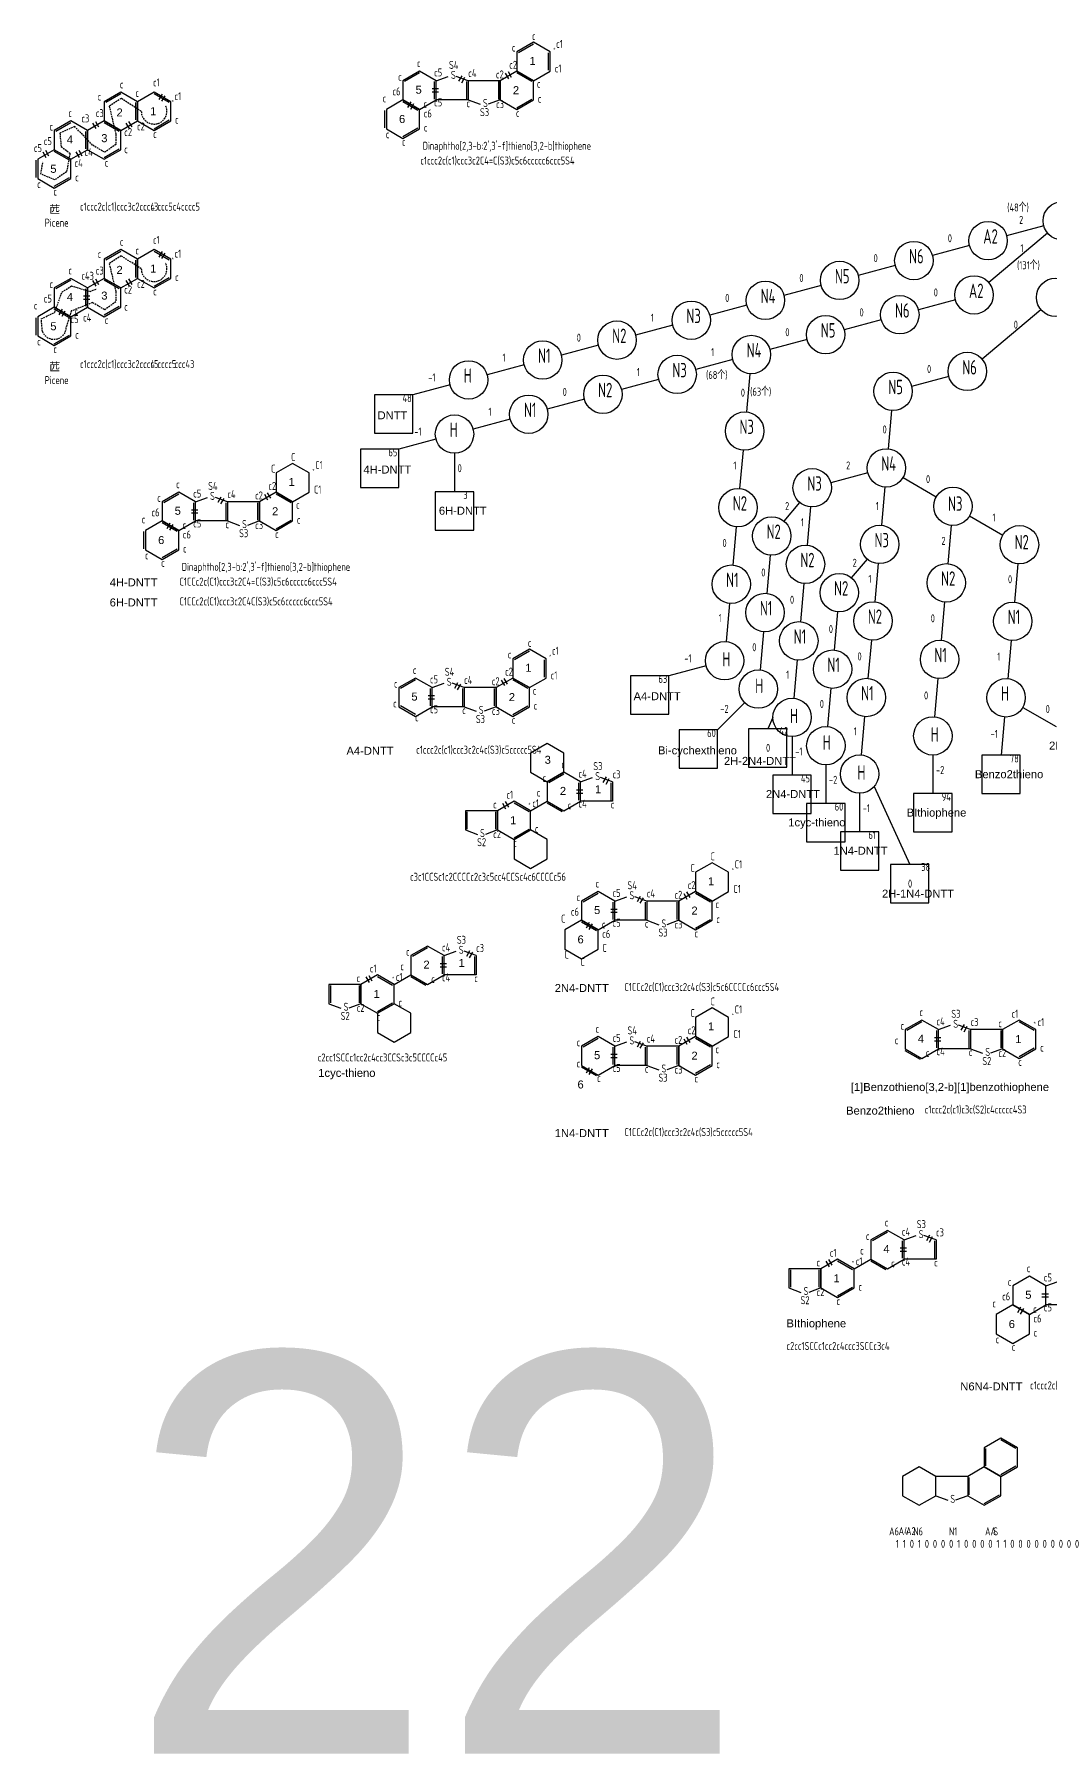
# Model space of a CAD drawing. Header units: millimetres. Extents: x 1948 to 8157, y -969 to 2597.
# Drawn here: x 2428 to 2745, y 1007 to 1544 of the extents above; entities that cross this region are included whole.
import ezdxf

# ---------------------------------------------------------------- set-up
doc = ezdxf.new("R2010")
doc.units = ezdxf.units.MM
doc.linetypes.add('ACAD_ISO07W100', pattern=[3, 0, -3])
doc.linetypes.add('DASHED2', pattern=[9.525, 6.35, -3.175])
for name, color, linetype in [('text', 7, 'ACAD_ISO07W100'), ('打断层', 30, 'Continuous'), ('解构', 10, 'DASHED2')]:
    doc.layers.add(name, color=color, linetype=linetype)
doc.styles.get("Standard").update_dxf_attribs({"font": 'arial.ttf'})
doc.styles.add('text', font='hzs.shx', dxfattribs={"width": 0.75, "bigfont": 'hztx.shx'})

msp = doc.modelspace()

# ---------------------------------------------------------------- linework, layer by layer
for p, q in [((2553.5, 1529.41), (2557.26, 1530.77)), ((2563.5, 1529.41), (2559.74, 1530.77)), ((2573.5, 1529.41), (2563.5, 1529.41)), ((2563.5, 1523.41), (2553.5, 1523.41)), ((2563.5, 1523.41), (2567.26, 1522.04)), ((2573.5, 1523.41), (2569.74, 1522.04)), ((2743.26, 1484.11), (2731.67, 1481)), ((2720.08, 1477.9), (2708.49, 1474.79)), ((2744.46, 1481.81), (2726.08, 1466.38)), ((2696.9, 1471.69), (2685.31, 1468.58)), ((2673.72, 1465.47), (2662.12, 1462.37)), ((2715.68, 1460.97), (2704.09, 1457.86)), ((2650.53, 1459.26), (2638.94, 1456.16)), ((2742.37, 1457.9), (2723.98, 1442.47)), ((2627.35, 1453.05), (2615.76, 1449.94)), ((2692.5, 1454.76), (2680.91, 1451.65)), ((2604.17, 1446.84), (2592.58, 1443.73)), ((2669.32, 1448.55), (2657.73, 1445.44)), ((2580.99, 1440.63), (2569.4, 1437.52)), ((2646.14, 1442.33), (2634.55, 1439.23)), ((2557.8, 1434.42), (2546.21, 1431.31)), ((2622.96, 1436.12), (2611.36, 1433.02)), ((2651.41, 1437.91), (2650.36, 1425.96)), ((2713.59, 1437.06), (2702, 1433.95)), ((2599.77, 1429.91), (2588.18, 1426.8)), ((2576.59, 1423.7), (2565, 1420.59)), ((2695.68, 1426.42), (2694.64, 1414.47)), ((2553.41, 1417.49), (2541.82, 1414.38)), ((2559.2, 1413.04), (2559.2, 1401.04)), ((2649.32, 1414), (2648.27, 1402.05)), ((2688.32, 1406.94), (2676.73, 1403.83)), ((2693.59, 1402.52), (2692.55, 1390.56)), ((2699.31, 1405.49), (2709.7, 1399.49)), ((2478.26, 1397.9), (2482.01, 1399.27)), ((2488.26, 1397.9), (2484.5, 1399.27)), ((2498.26, 1397.9), (2488.26, 1397.9)), ((2662.15, 1391.82), (2667.08, 1397.68)), ((2670.41, 1396.3), (2669.36, 1384.35)), ((2488.26, 1391.9), (2478.26, 1391.9)), ((2488.26, 1391.9), (2492.01, 1390.53)), ((2498.26, 1391.9), (2494.5, 1390.53)), ((2720.1, 1393.49), (2730.49, 1387.49)), ((2647.23, 1390.09), (2646.18, 1378.14)), ((2714.38, 1390.52), (2713.33, 1378.56)), ((2657.77, 1381.24), (2656.73, 1369.29)), ((2683.24, 1374.12), (2688.17, 1379.99)), ((2691.5, 1378.61), (2690.45, 1366.65)), ((2735.16, 1378.52), (2734.11, 1366.56)), ((2668.32, 1372.4), (2667.27, 1360.44)), ((2645.14, 1366.18), (2644.09, 1354.23)), ((2712.28, 1366.61), (2711.24, 1354.65)), ((2678.86, 1363.55), (2677.82, 1351.59)), ((2655.68, 1357.33), (2654.63, 1345.38)), ((2689.41, 1354.7), (2688.36, 1342.74)), ((2733.07, 1354.61), (2732.02, 1342.65)), ((2666.23, 1348.49), (2665.18, 1336.53)), ((2637.77, 1346.7), (2626.18, 1343.59)), ((2710.19, 1342.7), (2709.15, 1330.74)), ((2552.2, 1339.86), (2555.96, 1341.23)), ((2562.2, 1339.86), (2558.44, 1341.23)), ((2572.2, 1339.86), (2562.2, 1339.86)), ((2676.77, 1339.64), (2675.73, 1327.68)), ((2562.2, 1333.86), (2552.2, 1333.86)), ((2562.2, 1333.86), (2565.96, 1332.5)), ((2572.2, 1333.86), (2568.44, 1332.5)), ((2649.87, 1335.16), (2641.38, 1326.68)), ((2736.7, 1333.68), (2747.09, 1327.68)), ((2658.66, 1330.55), (2657.06, 1327.02)), ((2687.32, 1330.79), (2686.27, 1318.84)), ((2730.98, 1330.7), (2729.93, 1318.74)), ((2664.66, 1324.55), (2664.66, 1312.55)), ((2675.2, 1315.71), (2675.2, 1303.71)), ((2708.62, 1318.77), (2708.62, 1306.77)), ((2598.58, 1310.4), (2602.34, 1311.77)), ((2608.58, 1310.4), (2604.82, 1311.77)), ((2685.75, 1306.86), (2685.75, 1294.86)), ((2690.34, 1309), (2701.41, 1284.6)), ((2572.6, 1301.4), (2562.6, 1301.4)), ((2582.99, 1301.4), (2588.19, 1304.4)), ((2608.58, 1304.4), (2598.58, 1304.4)), ((2562.6, 1295.4), (2566.36, 1294.03)), ((2572.6, 1295.4), (2568.84, 1294.03)), ((2609.25, 1273.18), (2613.01, 1274.55)), ((2619.25, 1273.18), (2615.49, 1274.55)), ((2629.25, 1273.18), (2619.25, 1273.18)), ((2619.25, 1267.18), (2609.25, 1267.18)), ((2619.25, 1267.18), (2623.01, 1265.81)), ((2629.25, 1267.18), (2625.49, 1265.81)), ((2555.96, 1256.14), (2559.72, 1257.51)), ((2565.96, 1256.14), (2562.2, 1257.51)), ((2529.98, 1247.14), (2519.98, 1247.14)), ((2540.37, 1247.14), (2545.57, 1250.14)), ((2565.96, 1250.14), (2555.96, 1250.14)), ((2519.98, 1241.14), (2523.74, 1239.77)), ((2529.98, 1241.14), (2526.22, 1239.77)), ((2710.41, 1233.04), (2714.17, 1234.41)), ((2720.41, 1233.04), (2716.65, 1234.41)), ((2730.41, 1233.04), (2720.41, 1233.04)), ((2609.25, 1227.86), (2613.01, 1229.23)), ((2619.25, 1227.86), (2615.49, 1229.23)), ((2629.25, 1227.86), (2619.25, 1227.86)), ((2720.41, 1227.04), (2710.41, 1227.04)), ((2720.41, 1227.04), (2724.17, 1225.67)), ((2730.41, 1227.04), (2726.65, 1225.67)), ((2619.25, 1221.86), (2609.25, 1221.86)), ((2619.25, 1221.86), (2623.01, 1220.49)), ((2629.25, 1221.86), (2625.49, 1220.49)), ((2699.61, 1167.35), (2703.37, 1168.71)), ((2709.61, 1167.35), (2705.85, 1168.71)), ((2684.02, 1158.35), (2689.22, 1161.35)), ((2709.61, 1161.35), (2699.61, 1161.35)), ((2673.63, 1158.35), (2663.63, 1158.35)), ((2663.63, 1152.35), (2667.39, 1150.98)), ((2673.63, 1152.35), (2669.87, 1150.98)), ((2743.96, 1153.04), (2747.72, 1154.4)), ((2753.96, 1147.04), (2743.96, 1147.04)), ((2719.5, 1093.46), (2709.5, 1093.46)), ((2709.5, 1087.46), (2713.26, 1086.1)), ((2719.5, 1087.46), (2715.74, 1086.1))]:
    msp.add_line(p, q)
for points in [[(2578.69, 1538.41), (2578.69, 1532.41), (2583.89, 1529.41), (2589.09, 1532.41), (2589.09, 1538.41), (2583.89, 1541.41)], [(2543.11, 1529.41), (2543.11, 1523.41), (2548.3, 1520.41), (2553.5, 1523.41), (2553.5, 1529.41), (2548.3, 1532.41)], [(2573.5, 1529.41), (2573.5, 1523.41), (2578.69, 1520.41), (2583.89, 1523.41), (2583.89, 1529.41), (2578.69, 1532.41)], [(2449.78, 1522.86), (2449.78, 1516.86), (2454.98, 1513.86), (2460.18, 1516.86), (2460.18, 1522.86), (2454.98, 1525.86)], [(2460.18, 1522.86), (2460.18, 1516.86), (2465.37, 1513.86), (2470.57, 1516.86), (2470.57, 1522.86), (2465.37, 1525.86)], [(2537.91, 1520.41), (2537.91, 1514.41), (2543.11, 1511.41), (2548.3, 1514.41), (2548.3, 1520.41), (2543.11, 1523.41)], [(2434.2, 1513.86), (2434.2, 1507.86), (2439.39, 1504.86), (2444.59, 1507.86), (2444.59, 1513.86), (2439.39, 1516.86)], [(2444.59, 1513.86), (2444.59, 1507.86), (2449.78, 1504.86), (2454.98, 1507.86), (2454.98, 1513.86), (2449.78, 1516.86)], [(2429, 1504.86), (2429, 1498.86), (2434.2, 1495.86), (2439.39, 1498.86), (2439.39, 1504.86), (2434.2, 1507.86)], [(2449.78, 1473.68), (2449.78, 1467.68), (2454.98, 1464.68), (2460.18, 1467.68), (2460.18, 1473.68), (2454.98, 1476.68)], [(2460.18, 1473.68), (2460.18, 1467.68), (2465.37, 1464.68), (2470.57, 1467.68), (2470.57, 1473.68), (2465.37, 1476.68)], [(2434.2, 1464.68), (2434.2, 1458.68), (2439.39, 1455.68), (2444.59, 1458.68), (2444.59, 1464.68), (2439.39, 1467.68)], [(2444.59, 1464.68), (2444.59, 1458.68), (2449.78, 1455.68), (2454.98, 1458.68), (2454.98, 1464.68), (2449.78, 1467.68)], [(2429, 1455.68), (2429, 1449.68), (2434.2, 1446.68), (2439.39, 1449.68), (2439.39, 1455.68), (2434.2, 1458.68)], [(2534.21, 1431.31), (2534.21, 1419.31), (2546.21, 1419.31), (2546.21, 1431.31)], [(2529.82, 1414.38), (2529.82, 1402.38), (2541.82, 1402.38), (2541.82, 1414.38)], [(2503.45, 1406.9), (2503.45, 1400.9), (2508.65, 1397.9), (2513.84, 1400.9), (2513.84, 1406.9), (2508.65, 1409.9)], [(2467.86, 1397.9), (2467.86, 1391.9), (2473.06, 1388.9), (2478.26, 1391.9), (2478.26, 1397.9), (2473.06, 1400.9)], [(2498.26, 1397.9), (2498.26, 1391.9), (2503.45, 1388.9), (2508.65, 1391.9), (2508.65, 1397.9), (2503.45, 1400.9)], [(2553.2, 1401.04), (2553.2, 1389.04), (2565.2, 1389.04), (2565.2, 1401.04)], [(2462.67, 1388.9), (2462.67, 1382.9), (2467.86, 1379.9), (2473.06, 1382.9), (2473.06, 1388.9), (2467.86, 1391.9)], [(2577.4, 1348.86), (2577.4, 1342.86), (2582.6, 1339.86), (2587.79, 1342.86), (2587.79, 1348.86), (2582.6, 1351.86)], [(2541.81, 1339.86), (2541.81, 1333.86), (2547.01, 1330.86), (2552.2, 1333.86), (2552.2, 1339.86), (2547.01, 1342.86)], [(2572.2, 1339.86), (2572.2, 1333.86), (2577.4, 1330.86), (2582.6, 1333.86), (2582.6, 1339.86), (2577.4, 1342.86)], [(2614.18, 1343.59), (2614.18, 1331.59), (2626.18, 1331.59), (2626.18, 1343.59)], [(2629.38, 1326.68), (2629.38, 1314.68), (2641.38, 1314.68), (2641.38, 1326.68)], [(2651.06, 1327.02), (2651.06, 1315.02), (2663.06, 1315.02), (2663.06, 1327.02)], [(2582.99, 1319.4), (2582.99, 1313.4), (2588.19, 1310.4), (2593.38, 1313.4), (2593.38, 1319.4), (2588.19, 1322.4)], [(2723.93, 1318.74), (2723.93, 1306.74), (2735.93, 1306.74), (2735.93, 1318.74)], [(2588.19, 1310.4), (2588.19, 1304.4), (2593.38, 1301.4), (2598.58, 1304.4), (2598.58, 1310.4), (2593.38, 1313.4)], [(2658.66, 1312.55), (2658.66, 1300.55), (2670.66, 1300.55), (2670.66, 1312.55)], [(2702.62, 1306.77), (2702.62, 1294.77), (2714.62, 1294.77), (2714.62, 1306.77)], [(2572.6, 1301.4), (2572.6, 1295.4), (2577.8, 1292.4), (2582.99, 1295.4), (2582.99, 1301.4), (2577.8, 1304.4)], [(2669.2, 1303.71), (2669.2, 1291.71), (2681.2, 1291.71), (2681.2, 1303.71)], [(2577.8, 1292.4), (2577.8, 1286.4), (2582.99, 1283.4), (2588.19, 1286.4), (2588.19, 1292.4), (2582.99, 1295.4)], [(2679.75, 1294.86), (2679.75, 1282.86), (2691.75, 1282.86), (2691.75, 1294.86)], [(2634.45, 1282.18), (2634.45, 1276.18), (2639.65, 1273.18), (2644.84, 1276.18), (2644.84, 1282.18), (2639.65, 1285.18)], [(2695.41, 1284.6), (2695.41, 1272.6), (2707.41, 1272.6), (2707.41, 1284.6)], [(2598.86, 1273.18), (2598.86, 1267.18), (2604.06, 1264.18), (2609.25, 1267.18), (2609.25, 1273.18), (2604.06, 1276.18)], [(2629.25, 1273.18), (2629.25, 1267.18), (2634.45, 1264.18), (2639.65, 1267.18), (2639.65, 1273.18), (2634.45, 1276.18)], [(2593.67, 1264.18), (2593.67, 1258.18), (2598.86, 1255.18), (2604.06, 1258.18), (2604.06, 1264.18), (2598.86, 1267.18)], [(2545.57, 1256.14), (2545.57, 1250.14), (2550.76, 1247.14), (2555.96, 1250.14), (2555.96, 1256.14), (2550.76, 1259.14)], [(2529.98, 1247.14), (2529.98, 1241.14), (2535.17, 1238.14), (2540.37, 1241.14), (2540.37, 1247.14), (2535.17, 1250.14)], [(2535.17, 1238.14), (2535.17, 1232.14), (2540.37, 1229.14), (2545.57, 1232.14), (2545.57, 1238.14), (2540.37, 1241.14)], [(2634.45, 1236.86), (2634.45, 1230.86), (2639.65, 1227.86), (2644.84, 1230.86), (2644.84, 1236.86), (2639.65, 1239.86)], [(2700.02, 1233.04), (2700.02, 1227.04), (2705.22, 1224.04), (2710.41, 1227.04), (2710.41, 1233.04), (2705.22, 1236.04)], [(2730.41, 1233.04), (2730.41, 1227.04), (2735.61, 1224.04), (2740.8, 1227.04), (2740.8, 1233.04), (2735.61, 1236.04)], [(2598.86, 1227.86), (2598.86, 1221.86), (2604.06, 1218.86), (2609.25, 1221.86), (2609.25, 1227.86), (2604.06, 1230.86)], [(2629.25, 1227.86), (2629.25, 1221.86), (2634.45, 1218.86), (2639.65, 1221.86), (2639.65, 1227.86), (2634.45, 1230.86)], [(2689.22, 1167.35), (2689.22, 1161.35), (2694.42, 1158.35), (2699.61, 1161.35), (2699.61, 1167.35), (2694.42, 1170.35)], [(2673.63, 1158.35), (2673.63, 1152.35), (2678.83, 1149.35), (2684.02, 1152.35), (2684.02, 1158.35), (2678.83, 1161.35)], [(2733.56, 1153.04), (2733.56, 1147.04), (2738.76, 1144.04), (2743.96, 1147.04), (2743.96, 1153.04), (2738.76, 1156.04)], [(2728.37, 1144.04), (2728.37, 1138.04), (2733.56, 1135.04), (2738.76, 1138.04), (2738.76, 1144.04), (2733.56, 1147.04)], [(2724.7, 1102.46), (2724.7, 1096.46), (2729.89, 1093.46), (2735.09, 1096.46), (2735.09, 1102.46), (2729.89, 1105.46)], [(2699.11, 1093.46), (2699.11, 1087.46), (2704.31, 1084.46), (2709.5, 1087.46), (2709.5, 1093.46), (2704.31, 1096.46)], [(2719.5, 1093.46), (2719.5, 1087.46), (2724.7, 1084.46), (2729.89, 1087.46), (2729.89, 1093.46), (2724.7, 1096.46)]]:
    msp.add_lwpolyline(points, close=True)
for points in [[(2583.89, 1540.83), (2579.19, 1538.12)], [(2588.59, 1532.7), (2588.59, 1538.12)], [(2548.3, 1531.83), (2543.61, 1529.12)], [(2583.39, 1529.12), (2578.69, 1531.83)], [(2454.98, 1525.28), (2450.28, 1522.57)], [(2470.07, 1522.57), (2465.37, 1525.28)], [(2553, 1523.7), (2553, 1529.12)], [(2563, 1529.12), (2563, 1523.7)], [(2563.5, 1529.41), (2563.5, 1523.41)], [(2573, 1523.7), (2573, 1529.12)], [(2573.5, 1523.41), (2573.5, 1529.41)], [(2459.68, 1517.15), (2459.68, 1522.57)], [(2537.41, 1514.7), (2537.41, 1520.12)], [(2547.8, 1520.12), (2543.11, 1522.83)], [(2578.69, 1520.98), (2583.39, 1523.7)], [(2439.39, 1516.28), (2434.7, 1513.57)], [(2454.48, 1513.57), (2449.78, 1516.28)], [(2465.37, 1514.43), (2470.07, 1517.15)], [(2543.11, 1511.98), (2547.8, 1514.7)], [(2444.09, 1508.15), (2444.09, 1513.57)], [(2428.5, 1499.15), (2428.5, 1504.57)], [(2438.89, 1504.57), (2434.2, 1507.28)], [(2449.78, 1505.43), (2454.48, 1508.15)], [(2434.2, 1496.43), (2438.89, 1499.15)], [(2454.98, 1476.1), (2450.28, 1473.39)], [(2459.68, 1467.97), (2459.68, 1473.39)], [(2470.07, 1473.39), (2465.37, 1476.1)], [(2439.39, 1467.1), (2434.7, 1464.39)], [(2454.48, 1464.39), (2449.78, 1467.1)], [(2465.37, 1465.26), (2470.07, 1467.97)], [(2444.09, 1458.97), (2444.09, 1464.39)], [(2428.5, 1449.97), (2428.5, 1455.39)], [(2438.89, 1455.39), (2434.2, 1458.1)], [(2449.78, 1456.26), (2454.48, 1458.97)], [(2434.2, 1447.26), (2438.89, 1449.97)], [(2473.06, 1400.32), (2468.36, 1397.61)], [(2477.76, 1392.19), (2477.76, 1397.61)], [(2487.76, 1397.61), (2487.76, 1392.19)], [(2488.26, 1397.9), (2488.26, 1391.9)], [(2497.76, 1392.19), (2497.76, 1397.61)], [(2498.26, 1391.9), (2498.26, 1397.9)], [(2508.15, 1397.61), (2503.45, 1400.32)], [(2472.56, 1388.61), (2467.86, 1391.32)], [(2503.45, 1389.48), (2508.15, 1392.19)], [(2462.17, 1383.19), (2462.17, 1388.61)], [(2467.86, 1380.48), (2472.56, 1383.19)], [(2582.6, 1351.29), (2577.9, 1348.58)], [(2587.29, 1343.15), (2587.29, 1348.58)], [(2547.01, 1342.29), (2542.31, 1339.58)], [(2551.7, 1334.15), (2551.7, 1339.58)], [(2561.7, 1339.58), (2561.7, 1334.15)], [(2562.2, 1339.86), (2562.2, 1333.86)], [(2571.7, 1334.15), (2571.7, 1339.58)], [(2572.2, 1333.86), (2572.2, 1339.86)], [(2582.1, 1339.58), (2577.4, 1342.29)], [(2547.01, 1331.44), (2542.31, 1334.15)], [(2577.4, 1331.44), (2582.1, 1334.15)], [(2593.38, 1312.82), (2588.69, 1310.11)], [(2608.58, 1310.4), (2608.58, 1304.4)], [(2598.08, 1304.69), (2598.08, 1310.11)], [(2608.08, 1310.11), (2608.08, 1304.69)], [(2562.6, 1301.4), (2562.6, 1295.4)], [(2563.1, 1301.11), (2563.1, 1295.69)], [(2572.1, 1295.69), (2572.1, 1301.11)], [(2572.6, 1295.4), (2572.6, 1301.4)], [(2582.49, 1301.11), (2577.8, 1303.82)], [(2592.88, 1301.11), (2588.19, 1303.82)], [(2577.8, 1292.98), (2582.49, 1295.69)], [(2604.06, 1275.6), (2599.36, 1272.89)], [(2608.75, 1267.47), (2608.75, 1272.89)], [(2618.75, 1272.89), (2618.75, 1267.47)], [(2619.25, 1273.18), (2619.25, 1267.18)], [(2628.75, 1267.47), (2628.75, 1272.89)], [(2629.25, 1267.18), (2629.25, 1273.18)], [(2639.15, 1272.89), (2634.45, 1275.6)], [(2634.45, 1264.76), (2639.15, 1267.47)], [(2603.56, 1263.89), (2598.86, 1266.6)], [(2550.76, 1258.56), (2546.07, 1255.85)], [(2555.46, 1250.43), (2555.46, 1255.85)], [(2565.46, 1255.85), (2565.46, 1250.43)], [(2565.96, 1256.14), (2565.96, 1250.14)], [(2519.98, 1247.14), (2519.98, 1241.14)], [(2520.48, 1246.85), (2520.48, 1241.43)], [(2529.48, 1241.43), (2529.48, 1246.85)], [(2529.98, 1241.14), (2529.98, 1247.14)], [(2539.87, 1246.85), (2535.17, 1249.56)], [(2550.26, 1246.85), (2545.57, 1249.56)], [(2535.17, 1238.72), (2539.87, 1241.43)], [(2705.22, 1235.46), (2700.52, 1232.75)], [(2740.3, 1232.75), (2735.61, 1235.46)], [(2604.06, 1230.28), (2599.36, 1227.57)], [(2639.15, 1227.57), (2634.45, 1230.28)], [(2709.91, 1227.33), (2709.91, 1232.75)], [(2719.91, 1232.75), (2719.91, 1227.33)], [(2720.41, 1233.04), (2720.41, 1227.04)], [(2729.91, 1227.33), (2729.91, 1232.75)], [(2730.41, 1227.04), (2730.41, 1233.04)], [(2608.75, 1222.15), (2608.75, 1227.57)], [(2618.75, 1227.57), (2618.75, 1222.15)], [(2619.25, 1227.86), (2619.25, 1221.86)], [(2628.75, 1222.15), (2628.75, 1227.57)], [(2629.25, 1221.86), (2629.25, 1227.86)], [(2704.72, 1223.75), (2700.02, 1226.46)], [(2735.61, 1224.62), (2740.3, 1227.33)], [(2603.56, 1218.57), (2598.86, 1221.28)], [(2634.45, 1219.44), (2639.15, 1222.15)], [(2694.42, 1169.77), (2689.72, 1167.06)], [(2699.11, 1161.63), (2699.11, 1167.06)], [(2709.11, 1167.06), (2709.11, 1161.63)], [(2709.61, 1167.35), (2709.61, 1161.35)], [(2683.52, 1158.06), (2678.83, 1160.77)], [(2693.92, 1158.06), (2689.22, 1160.77)], [(2663.63, 1158.35), (2663.63, 1152.35)], [(2664.13, 1158.06), (2664.13, 1152.63)], [(2673.13, 1152.63), (2673.13, 1158.06)], [(2673.63, 1152.35), (2673.63, 1158.35)], [(2678.83, 1149.92), (2683.52, 1152.63)], [(2725.2, 1096.75), (2725.2, 1102.17)], [(2734.59, 1102.17), (2729.89, 1104.89)], [(2729.89, 1094.04), (2734.59, 1096.75)], [(2720, 1087.75), (2720, 1093.17)], [(2724.7, 1085.04), (2729.39, 1087.75)]]:
    msp.add_lwpolyline(points)
for centre in [(2749.06, 1485.66), (2725.88, 1479.45), (2702.69, 1473.24), (2679.51, 1467.03), (2656.33, 1460.82), (2721.48, 1462.52), (2746.97, 1461.75), (2633.15, 1454.6), (2698.3, 1456.31), (2675.12, 1450.1), (2609.96, 1448.39), (2651.93, 1443.89), (2586.78, 1442.18), (2719.39, 1438.61), (2563.6, 1435.97), (2628.75, 1437.67), (2605.57, 1431.46), (2696.21, 1432.4), (2582.39, 1425.25), (2559.2, 1419.04), (2649.84, 1419.98), (2694.11, 1408.49), (2670.93, 1402.28), (2647.75, 1396.07), (2714.9, 1396.49), (2658.3, 1387.22), (2692.02, 1384.58), (2735.68, 1384.49), (2668.84, 1378.37), (2645.66, 1372.16), (2679.39, 1369.52), (2712.81, 1372.58), (2656.2, 1363.31), (2689.93, 1360.68), (2733.59, 1360.58), (2666.75, 1354.46), (2643.57, 1348.25), (2710.72, 1348.68), (2677.29, 1345.62), (2654.11, 1339.4), (2687.84, 1336.77), (2731.5, 1336.68), (2664.66, 1330.55), (2675.2, 1321.71), (2708.62, 1324.77), (2685.75, 1312.86)]:
    msp.add_circle(centre, 6)
at = {"layer": '打断层'}
for p, q in [((2560.58, 1529.24), (2561.58, 1530.98)), ((2561.45, 1528.74), (2562.45, 1530.48)), ((2575.06, 1531.75), (2576.06, 1530.02)), ((2575.93, 1532.25), (2576.93, 1530.52)), ((2466.94, 1523.51), (2467.94, 1525.24)), ((2552.25, 1526.93), (2554.25, 1526.93)), ((2552.25, 1525.93), (2554.25, 1525.93)), ((2467.8, 1523.01), (2468.8, 1524.74)), ((2544.67, 1521.06), (2545.67, 1522.79)), ((2545.54, 1520.56), (2546.54, 1522.29)), ((2446.15, 1516.2), (2447.15, 1514.47)), ((2447.02, 1516.7), (2448.02, 1514.97)), ((2456.54, 1516.2), (2457.54, 1514.47)), ((2457.41, 1516.7), (2458.41, 1514.97)), ((2430.56, 1507.2), (2431.56, 1505.47)), ((2431.43, 1507.7), (2432.43, 1505.97)), ((2440.95, 1507.2), (2441.95, 1505.47)), ((2441.82, 1507.7), (2442.82, 1505.97)), ((2466.94, 1474.34), (2467.94, 1476.07)), ((2467.8, 1473.84), (2468.8, 1475.57)), ((2446.15, 1467.03), (2447.15, 1465.29)), ((2447.02, 1467.53), (2448.02, 1465.79)), ((2456.54, 1467.03), (2457.54, 1465.29)), ((2457.41, 1467.53), (2458.41, 1465.79)), ((2443.34, 1462.21), (2445.34, 1462.21)), ((2443.34, 1461.21), (2445.34, 1461.21)), ((2435.76, 1456.34), (2436.76, 1458.07)), ((2436.62, 1455.84), (2437.62, 1457.57)), ((2485.34, 1397.74), (2486.34, 1399.47)), ((2486.21, 1397.24), (2487.21, 1398.97)), ((2499.82, 1400.24), (2500.82, 1398.51)), ((2500.68, 1400.74), (2501.68, 1399.01)), ((2469.43, 1389.55), (2470.43, 1391.28)), ((2470.29, 1389.05), (2471.29, 1390.78)), ((2477.01, 1395.42), (2479.01, 1395.42)), ((2477.01, 1394.42), (2479.01, 1394.42)), ((2574.63, 1342.71), (2575.63, 1340.98)), ((2550.95, 1337.39), (2552.95, 1337.39)), ((2559.29, 1339.7), (2560.29, 1341.43)), ((2560.15, 1339.2), (2561.15, 1340.93)), ((2573.77, 1342.21), (2574.77, 1340.48)), ((2550.95, 1336.39), (2552.95, 1336.39)), ((2605.67, 1310.24), (2606.67, 1311.97)), ((2606.53, 1309.74), (2607.53, 1311.47)), ((2597.33, 1307.93), (2599.33, 1307.93)), ((2597.33, 1306.93), (2599.33, 1306.93)), ((2574.16, 1303.75), (2575.16, 1302.02)), ((2575.03, 1304.25), (2576.03, 1302.52)), ((2616.34, 1273.02), (2617.34, 1274.75)), ((2617.2, 1272.52), (2618.2, 1274.25)), ((2630.82, 1275.53), (2631.82, 1273.79)), ((2631.68, 1276.03), (2632.68, 1274.29)), ((2608, 1270.71), (2610, 1270.71)), ((2608, 1269.71), (2610, 1269.71)), ((2600.42, 1264.84), (2601.42, 1266.57)), ((2601.29, 1264.34), (2602.29, 1266.07)), ((2563.04, 1255.98), (2564.04, 1257.71)), ((2563.91, 1255.48), (2564.91, 1257.21)), ((2554.71, 1253.67), (2556.71, 1253.67)), ((2554.71, 1252.67), (2556.71, 1252.67)), ((2531.54, 1249.49), (2532.54, 1247.75)), ((2532.41, 1249.99), (2533.41, 1248.25)), ((2630.82, 1230.2), (2631.82, 1228.47)), ((2631.68, 1230.7), (2632.68, 1228.97)), ((2709.16, 1230.56), (2711.16, 1230.56)), ((2717.5, 1232.88), (2718.5, 1234.61)), ((2718.36, 1232.38), (2719.36, 1234.11)), ((2608, 1225.38), (2610, 1225.38)), ((2608, 1224.38), (2610, 1224.38)), ((2616.34, 1227.7), (2617.34, 1229.43)), ((2617.2, 1227.2), (2618.2, 1228.93)), ((2709.16, 1229.56), (2711.16, 1229.56)), ((2600.42, 1219.51), (2601.42, 1221.24)), ((2601.29, 1219.01), (2602.29, 1220.74)), ((2706.7, 1167.18), (2707.7, 1168.92)), ((2707.56, 1166.68), (2708.56, 1168.42)), ((2675.19, 1160.69), (2676.19, 1158.96)), ((2676.06, 1161.19), (2677.06, 1159.46)), ((2698.36, 1164.87), (2700.36, 1164.87)), ((2698.36, 1163.87), (2700.36, 1163.87)), ((2742.71, 1150.56), (2744.71, 1150.56)), ((2742.71, 1149.56), (2744.71, 1149.56)), ((2735.13, 1144.69), (2736.13, 1146.42)), ((2735.99, 1144.19), (2736.99, 1145.92))]:
    msp.add_line(p, q, dxfattribs=at)
at = {"layer": '解构', "ltscale": 0.08}
for p, q in [((2455.04, 1523.88), (2451.35, 1521.43)), ((2451.35, 1521.43), (2452.41, 1516.97)), ((2461.37, 1519.86), (2455.04, 1523.88)), ((2440.56, 1515.1), (2435.94, 1513.05)), ((2446.13, 1509.3), (2440.56, 1515.1)), ((2452.41, 1516.97), (2453.44, 1512.63)), ((2435.94, 1513.05), (2436.31, 1508.82)), ((2449.94, 1507.05), (2446.13, 1509.3)), ((2453.44, 1509.5), (2449.94, 1507.05)), ((2453.44, 1512.63), (2453.44, 1509.5)), ((2430.02, 1500.28), (2430.61, 1504.11)), ((2436.31, 1508.82), (2439.09, 1506.8)), ((2439.09, 1506.8), (2438.03, 1500.93)), ((2434.33, 1498.44), (2430.02, 1500.28)), ((2438.03, 1500.93), (2434.33, 1498.44)), ((2455.04, 1474.7), (2451.35, 1472.25)), ((2451.35, 1472.25), (2452.41, 1467.79)), ((2461.37, 1470.68), (2455.04, 1474.7)), ((2452.41, 1467.79), (2453.44, 1463.45)), ((2434.31, 1457.04), (2436.6, 1463.43)), ((2436.6, 1463.43), (2439.55, 1465.32)), ((2439.55, 1465.32), (2445.35, 1463.62)), ((2445.35, 1463.62), (2447.52, 1464.41)), ((2453.44, 1463.45), (2453.44, 1460.32)), ((2430.13, 1455.06), (2434.31, 1457.04)), ((2439.5, 1457.49), (2437.95, 1452.52)), ((2446.13, 1460.12), (2439.5, 1457.49)), ((2449.94, 1457.87), (2446.13, 1460.12)), ((2453.44, 1460.32), (2449.94, 1457.87)), ((2430.46, 1451.1), (2430.13, 1455.06))]:
    msp.add_line(p, q, dxfattribs=at)
for centre, radius, start, end in [((2465.37, 1519.86), 4, 180, 27.4939), ((2465.37, 1470.68), 4, 180, 27.4939), ((2434.07, 1452.52), 3.88, 201.4625, 0)]:
    msp.add_arc(centre, radius, start, end, dxfattribs=at)

# ---------------------------------------------------------------- texts
at = {"layer": 'text', "style": 'text', "width": 0.75}
for s, height, p in [('c', 2.5, (2583.41, 1542.13)), ('c1', 2.5, (2590.94, 1539.65)), ('c', 2.5, (2577.13, 1538.51)), ('c', 2.5, (2541.58, 1529.38)), ('c', 2.5, (2547.48, 1533.64)), ('c5', 2.5, (2552.82, 1530.74)), ('S4', 2.5, (2557.47, 1533.09)), ('S', 2.5, (2558.08, 1529.98)), ('c4', 2.5, (2563.49, 1530.55)), ('c2', 2.5, (2572.14, 1530.14)), ('c2', 2.5, (2576.3, 1533.14)), ('c1', 2.5, (2590.53, 1531.98)), ('c', 2.5, (2454.67, 1527.02)), ('c', 2.5, (2459.51, 1524.35)), ('c1', 2.5, (2465.02, 1527.64)), ('c1', 2.5, (2471.74, 1523.34)), ('c6', 2.5, (2539.81, 1524.84)), ('c', 2.5, (2584.94, 1527.21)), ('c', 2.5, (2438.57, 1518.09)), ('c3', 2.5, (2447.15, 1518.05)), ('c', 2.5, (2447.72, 1523.21)), ('c', 2.5, (2536.73, 1522.67)), ('c', 2.5, (2549.47, 1520.89)), ('c6', 2.5, (2549.59, 1517.94)), ('c5', 2.5, (2552.83, 1521.39)), ('c', 2.5, (2562.92, 1521.12)), ('S3', 2.5, (2567.16, 1518.34)), ('c3', 2.5, (2572.19, 1520.86)), ('c', 2.5, (2578.39, 1518.08)), ('c', 2.5, (2585.22, 1522.54)), ('c', 2.5, (2432.67, 1513.83)), ('c3', 2.5, (2442.65, 1516.4)), ('c2', 2.5, (2456.04, 1512.11)), ('c2', 2.5, (2460.03, 1513.89)), ('c', 2.5, (2471.9, 1515.99)), ('c', 2.5, (2549.63, 1513.54)), ('c5', 2.5, (2427.82, 1507.12)), ('c5', 2.5, (2430.9, 1509.29)), ('c', 2.5, (2465.07, 1511.53)), ('c', 2.5, (2537.76, 1511.44)), ('c', 2.5, (2542.8, 1509.08)), ("Dinaphtho[2,3-b:2',3'-f]thieno[3,2-b]thiophene", 2.5, (2549.24, 1507.84)), ('c4', 2.5, (2440.49, 1502.45)), ('c4', 2.5, (2443.63, 1505.9)), ('c', 2.5, (2449.94, 1502.56)), ('c', 2.5, (2456.04, 1506.76)), ('c1ccc2c(c1)ccc3c2C4=C(S3)c5c6ccccc6ccc5S4', 2.5, (2548.52, 1503.23)), ('c', 2.5, (2440.72, 1497.99)), ('c', 2.5, (2428.85, 1495.89)), ('c', 2.5, (2433.89, 1493.53)), ('c1ccc2c(c1)ccc3c2ccc4', 2.5, (2442.21, 1488.84)), ('(48个)', 2.5, (2731.85, 1488.57)), ('Picene', 2.5, (2431.21, 1483.82)), ('A2', 4.5, (2724.38, 1478.55)), ('2', 2.5, (2735.55, 1484.71)), ('c', 2.5, (2454.67, 1477.85)), ('c', 2.5, (2459.51, 1475.17)), ('c1', 2.5, (2465.02, 1478.46)), ('N6', 4.5, (2701.2, 1472.34)), ('0', 2.5, (2713.29, 1478.96)), ('1', 2.5, (2735.98, 1475.86)), ('c3', 2.5, (2447.15, 1468.87)), ('c', 2.5, (2447.72, 1474.04)), ('c1', 2.5, (2471.74, 1474.16)), ('0', 2.5, (2690.11, 1472.75)), ('(131个)', 2.5, (2734.91, 1470.54)), ('c', 2.5, (2432.67, 1464.66)), ('c', 2.5, (2438.57, 1468.92)), ('c43', 2.5, (2442.65, 1467.23)), ('c2', 2.5, (2460.03, 1464.72)), ('c', 2.5, (2471.9, 1466.82)), ('0', 2.5, (2666.92, 1466.53)), ('N5', 4.5, (2678.02, 1466.12)), ('A2', 4.5, (2719.9, 1461.55)), ('c5', 2.5, (2430.9, 1460.12)), ('c2', 2.5, (2456.04, 1462.93)), ('c', 2.5, (2465.07, 1462.36)), ('0', 2.5, (2643.74, 1460.32)), ('N4', 4.5, (2654.83, 1459.91)), ('0', 2.5, (2708.89, 1462.03)), ('c', 2.5, (2427.82, 1457.95)), ('c5', 2.5, (2439.26, 1453.69)), ('c', 2.5, (2440.56, 1456.16)), ('c4', 2.5, (2443.18, 1454.2)), ('c', 2.5, (2456.04, 1457.58)), ('1', 2.5, (2620.56, 1454.11)), ('N3', 4.5, (2631.65, 1453.7)), ('0', 2.5, (2685.71, 1455.82)), ('N6', 4.5, (2696.8, 1455.41)), ('c', 2.5, (2440.72, 1448.82)), ('c', 2.5, (2449.94, 1453.39)), ('0', 2.5, (2597.38, 1447.9)), ('N2', 4.5, (2608.47, 1447.49)), ('0', 2.5, (2662.53, 1449.61)), ('N5', 4.5, (2673.62, 1449.2)), ('0', 2.5, (2733.88, 1451.95)), ('c', 2.5, (2428.85, 1446.72)), ('c', 2.5, (2433.89, 1444.36)), ('N1', 4.5, (2585.29, 1441.28)), ('1', 2.5, (2639.35, 1443.39)), ('N4', 4.5, (2650.44, 1442.98)), ('c1ccc2c(c1)ccc3c2ccc4', 2.5, (2442.21, 1439.66)), ('H', 4.5, (2562.1, 1435.07)), ('1', 2.5, (2574.2, 1441.69)), ('1', 2.5, (2616.16, 1437.18)), ('N3', 4.5, (2627.26, 1436.77)), ('0', 2.5, (2706.8, 1438.12)), ('N6', 4.5, (2717.81, 1437.64)), ('Picene', 2.5, (2431.21, 1434.64)), ('-1', 2.5, (2551.01, 1435.48)), ('N2', 4.5, (2604.07, 1430.56)), ('(68个)', 2.5, (2637.77, 1436.26)), ('(63个)', 2.5, (2651.55, 1431.03)), ('N5', 4.5, (2694.71, 1431.5)), ('48', 2.5, (2542.97, 1429.04)), ('N1', 4.5, (2580.89, 1424.35)), ('0', 2.5, (2592.98, 1430.97)), ('0', 2.5, (2648.63, 1430.74)), ('1', 2.5, (2569.8, 1424.76)), ('N3', 4.5, (2648.23, 1419.08)), ('-1', 2.5, (2546.62, 1418.55)), ('H', 4.5, (2557.71, 1418.14)), ('0', 2.5, (2692.9, 1419.25)), ('C', 2.5, (2508.17, 1410.62)), ('65', 2.5, (2538.57, 1412.11)), ('C', 2.5, (2501.89, 1407)), ('C1', 2.5, (2515.7, 1408.14)), ('0', 2.5, (2560.18, 1407.14)), ('1', 2.5, (2646.32, 1407.96)), ('2', 2.5, (2681.53, 1408)), ('N4', 4.5, (2692.5, 1407.59)), ('c', 2.5, (2472.24, 1402.13)), ('c5', 2.5, (2477.58, 1399.23)), ('S4', 2.5, (2482.23, 1401.59)), ('c4', 2.5, (2488.25, 1399.04)), ('c2', 2.5, (2501.05, 1401.63)), ('C1', 2.5, (2515.29, 1400.47)), ('N3', 4.5, (2669.44, 1401.38)), ('0', 2.5, (2706.47, 1403.73)), ('c', 2.5, (2466.34, 1397.87)), ('S', 2.5, (2482.84, 1398.47)), ('c2', 2.5, (2496.9, 1398.63)), ('c', 2.5, (2509.7, 1395.7)), ('3', 2.5, (2561.96, 1398.77)), ('N2', 4.5, (2646.14, 1395.17)), ('2', 2.5, (2662.45, 1395.3)), ('1', 2.5, (2690.81, 1395.34)), ('N3', 4.5, (2713.37, 1395.06)), ('c', 2.5, (2461.49, 1391.16)), ('c6', 2.5, (2464.56, 1393.34)), ('c', 2.5, (2474.23, 1389.38)), ('c5', 2.5, (2477.59, 1389.88)), ('c', 2.5, (2487.67, 1389.62)), ('c3', 2.5, (2496.94, 1389.35)), ('c', 2.5, (2509.97, 1391.03)), ('N2', 4.5, (2656.68, 1386.32)), ('1', 2.5, (2667.41, 1390.26)), ('1', 2.5, (2727.25, 1391.73)), ('c6', 2.5, (2474.34, 1386.43)), ('S3', 2.5, (2491.92, 1386.83)), ('c', 2.5, (2503.15, 1386.57)), ('0', 2.5, (2642.9, 1383.76)), ('N3', 4.5, (2690.41, 1383.68)), ('2', 2.5, (2711.3, 1384.45)), ('N2', 4.5, (2734.16, 1383.06)), ('c', 2.5, (2462.52, 1379.93)), ('c', 2.5, (2474.39, 1382.03)), ('N2', 4.5, (2667.23, 1377.47)), ('2', 2.5, (2683.54, 1377.6)), ('c', 2.5, (2467.56, 1377.57)), ("Dinaphtho[2,3-b:2',3'-f]thieno[3,2-b]thiophene", 2.5, (2473.99, 1376.33)), ('N1', 4.5, (2644.05, 1371.26)), ('0', 2.5, (2655.03, 1374.58)), ('1', 2.5, (2688.5, 1372.56)), ('N2', 4.5, (2711.2, 1371.68)), ('0', 2.5, (2732.09, 1372.45)), ('C1CCc2c(C1)ccc3c2C4=C(S3)c5c6ccccc6ccc5S4', 2.5, (2473.28, 1371.72)), ('N2', 4.5, (2677.77, 1368.62)), ('C1CCc2c(C1)ccc3c2C4C(S3)c5c6ccccc6ccc5S4', 2.5, (2473.28, 1365.55)), ('N1', 4.5, (2654.59, 1362.41)), ('0', 2.5, (2663.99, 1366.06)), ('N2', 4.5, (2688.32, 1359.78)), ('N1', 4.5, (2731.98, 1359.68)), ('1', 2.5, (2641.71, 1360.34)), ('0', 2.5, (2676.12, 1356.88)), ('0', 2.5, (2707.96, 1360.27)), ('c', 2.5, (2582.12, 1352.58)), ('0', 2.5, (2652.2, 1351.22)), ('N1', 4.5, (2665.14, 1353.56)), ('c', 2.5, (2575.84, 1348.97)), ('c1', 2.5, (2589.65, 1350.11)), ('-1', 2.5, (2630.98, 1347.76)), ('H', 4.5, (2642.9, 1346.47)), ('N1', 4.5, (2675.68, 1344.72)), ('0', 2.5, (2685.08, 1348.36)), ('N1', 4.5, (2709.1, 1347.78)), ('1', 2.5, (2728.74, 1348.27)), ('c', 2.5, (2546.19, 1344.1)), ('c5', 2.5, (2551.53, 1341.19)), ('S4', 2.5, (2556.18, 1343.55)), ('S', 2.5, (2556.79, 1340.43)), ('c4', 2.5, (2562.19, 1341)), ('c2', 2.5, (2570.85, 1340.59)), ('c2', 2.5, (2575, 1343.6)), ('c1', 2.5, (2589.24, 1342.44)), ('63', 2.5, (2622.93, 1341.33)), ('H', 4.5, (2653.13, 1338.16)), ('1', 2.5, (2662.8, 1342.64)), ('c', 2.5, (2540.29, 1339.84)), ('c', 2.5, (2583.65, 1337.66)), ('N1', 4.5, (2686.23, 1335.87)), ('0', 2.5, (2705.86, 1336.15)), ('H', 4.5, (2729.89, 1335.78)), ('c', 2.5, (2540, 1333.67)), ('c5', 2.5, (2551.54, 1331.85)), ('c', 2.5, (2561.62, 1331.58)), ('c3', 2.5, (2570.89, 1331.32)), ('c', 2.5, (2583.92, 1333)), ('-2', 2.5, (2642.22, 1331.96)), ('H', 4.5, (2663.99, 1328.77)), ('0', 2.5, (2673.29, 1333.52)), ('0', 2.5, (2743.85, 1331.92)), ('c', 2.5, (2546.87, 1329.32)), ('S3', 2.5, (2565.86, 1328.8)), ('c', 2.5, (2577.1, 1328.54)), ('60', 2.5, (2638.14, 1324.41)), ('42', 2.5, (2660.65, 1325.04)), ('1', 2.5, (2683.89, 1324.95)), ('H', 4.5, (2707.96, 1322.98)), ('-1', 2.5, (2726.64, 1324.15)), ('c1ccc2c(c1)ccc3c2c4c(S3)c5ccccc5S4', 2.5, (2547.23, 1319.21)), ('0', 2.5, (2656.5, 1319.8)), ('-1', 2.5, (2665.63, 1318.66)), ('H', 4.5, (2674.22, 1320.46)), ('c', 2.5, (2592.56, 1314.64)), ('S3', 2.5, (2602.56, 1314.09)), ('78', 2.5, (2732.69, 1316.48)), ('c', 2.5, (2586.66, 1310.38)), ('c4', 2.5, (2597.91, 1311.73)), ('S', 2.5, (2603.16, 1310.97)), ('c3', 2.5, (2608.57, 1311.54)), ('45', 2.5, (2667.41, 1310.29)), ('-2', 2.5, (2676.18, 1309.81)), ('H', 4.5, (2685.08, 1311.08)), ('-2', 2.5, (2709.6, 1312.87)), ('c1', 2.5, (2575.4, 1305.14)), ('c1', 2.5, (2583.5, 1302.5)), ('c', 2.5, (2584.89, 1305.84)), ('c4', 2.5, (2597.92, 1302.39)), ('94', 2.5, (2711.38, 1304.5)), ('c', 2.5, (2571.25, 1302.13)), ('c', 2.5, (2594.55, 1301.88)), ('c', 2.5, (2608, 1302.12)), ('60', 2.5, (2677.96, 1301.44)), ('-1', 2.5, (2686.72, 1300.96)), ('c2', 2.5, (2571.29, 1292.85)), ('c', 2.5, (2584.32, 1294.54)), ('61', 2.5, (2688.5, 1292.59)), ('S2', 2.5, (2566.26, 1290.33)), ('c', 2.5, (2577.49, 1290.08)), ('C', 2.5, (2632.89, 1282.28)), ('C', 2.5, (2639.17, 1285.9)), ('C1', 2.5, (2646.7, 1283.43)), ('38', 2.5, (2705, 1282.62)), ('c3c1CCSc1c2CCCCc2c3c5cc4CCSc4c6CCCCc56', 2.5, (2545.31, 1279.53)), ('c', 2.5, (2603.24, 1277.42)), ('S4', 2.5, (2613.23, 1276.87)), ('c2', 2.5, (2632.05, 1276.92)), ('C1', 2.5, (2646.29, 1275.75)), ('0', 2.5, (2700.86, 1277.39)), ('c', 2.5, (2597.34, 1273.16)), ('c5', 2.5, (2608.58, 1274.51)), ('S', 2.5, (2613.84, 1273.75)), ('c4', 2.5, (2619.25, 1274.32)), ('c2', 2.5, (2627.9, 1273.91)), ('c', 2.5, (2640.7, 1270.98)), ('C', 2.5, (2592.49, 1266.45)), ('c6', 2.5, (2595.56, 1268.62)), ('c5', 2.5, (2608.59, 1265.16)), ('c', 2.5, (2640.97, 1266.32)), ('S3', 2.5, (2559.93, 1259.83)), ('c', 2.5, (2605.23, 1264.66)), ('c6', 2.5, (2605.34, 1261.71)), ('c', 2.5, (2618.67, 1264.9)), ('S3', 2.5, (2622.91, 1262.11)), ('c3', 2.5, (2627.94, 1264.63)), ('c', 2.5, (2634.15, 1261.86)), ('c', 2.5, (2544.04, 1256.12)), ('c4', 2.5, (2555.28, 1257.47)), ('S', 2.5, (2560.54, 1256.71)), ('c3', 2.5, (2565.95, 1257.28)), ('C', 2.5, (2593.52, 1255.22)), ('C', 2.5, (2605.38, 1257.32)), ('c1', 2.5, (2532.77, 1250.88)), ('c', 2.5, (2542.27, 1251.58)), ('C', 2.5, (2598.56, 1252.86)), ('c', 2.5, (2528.62, 1247.87)), ('c1', 2.5, (2540.87, 1248.24)), ('c', 2.5, (2551.93, 1247.62)), ('c4', 2.5, (2555.29, 1248.12)), ('c', 2.5, (2565.38, 1247.86)), ('C1CCc2c(C1)ccc3c2c4c(S3)c5c6CCCCc6ccc5S4', 2.5, (2612.28, 1245.12)), ('c2', 2.5, (2528.67, 1238.59)), ('c', 2.5, (2541.7, 1240.28)), ('C', 2.5, (2639.17, 1240.58)), ('C1', 2.5, (2646.7, 1238.1)), ('S2', 2.5, (2523.64, 1236.07)), ('c', 2.5, (2534.87, 1235.82)), ('C', 2.5, (2632.89, 1236.96)), ('c', 2.5, (2704.4, 1237.27)), ('c4', 2.5, (2709.74, 1234.37)), ('S3', 2.5, (2714.39, 1236.73)), ('S', 2.5, (2715, 1233.61)), ('c3', 2.5, (2720.4, 1234.18)), ('c', 2.5, (2729.06, 1233.77)), ('c1', 2.5, (2733.21, 1236.77)), ('c1', 2.5, (2741.31, 1234.14)), ('c', 2.5, (2603.24, 1232.09)), ('c5', 2.5, (2608.58, 1229.19)), ('S4', 2.5, (2613.23, 1231.55)), ('S', 2.5, (2613.84, 1228.43)), ('c4', 2.5, (2619.25, 1229)), ('c2', 2.5, (2627.9, 1228.59)), ('c2', 2.5, (2632.05, 1231.59)), ('C1', 2.5, (2646.29, 1230.43)), ('c', 2.5, (2696.72, 1228.48)), ('c', 2.5, (2698.5, 1233.01)), ('c2cc1SCCc1cc2c4cc3CCSc3c5CCCCc45', 2.5, (2516.48, 1223.09)), ('c', 2.5, (2597.34, 1227.83)), ('c', 2.5, (2640.7, 1225.66)), ('c', 2.5, (2706.39, 1224.52)), ('c4', 2.5, (2709.75, 1225.02)), ('c', 2.5, (2719.83, 1224.76)), ('S2', 2.5, (2724.07, 1221.97)), ('c2', 2.5, (2729.1, 1224.49)), ('c', 2.5, (2742.13, 1226.17)), ('c', 2.5, (2597.34, 1221.24)), ('c5', 2.5, (2608.59, 1219.84)), ('c', 2.5, (2618.67, 1219.58)), ('S3', 2.5, (2622.91, 1216.79)), ('c3', 2.5, (2627.94, 1219.31)), ('c', 2.5, (2640.97, 1220.99)), ('c', 2.5, (2735.3, 1221.71)), ('c', 2.5, (2603.73, 1216.68)), ('c', 2.5, (2634.15, 1216.53)), ('c1ccc2c(c1)c3c(S2)c4ccccc4S3', 2.5, (2706.08, 1206.84)), ('C1CCc2c(C1)ccc3c2c4c(S3)c5ccccc5S4', 2.5, (2612.28, 1199.8)), ('c', 2.5, (2693.6, 1171.58)), ('c4', 2.5, (2698.94, 1168.68)), ('S3', 2.5, (2703.59, 1171.03)), ('c3', 2.5, (2709.6, 1168.48)), ('c', 2.5, (2687.7, 1167.32)), ('S', 2.5, (2704.19, 1167.91)), ('c', 2.5, (2672.28, 1159.08)), ('c1', 2.5, (2676.43, 1162.08)), ('c1', 2.5, (2684.53, 1159.44)), ('c', 2.5, (2685.92, 1162.78)), ('c', 2.5, (2695.59, 1158.83)), ('c4', 2.5, (2698.95, 1159.33)), ('c', 2.5, (2709.03, 1159.06)), ('c', 2.5, (2732.04, 1153.01)), ('c', 2.5, (2737.94, 1157.27)), ('c5', 2.5, (2743.28, 1154.37)), ('S2', 2.5, (2667.29, 1147.28)), ('c2', 2.5, (2672.32, 1149.8)), ('c', 2.5, (2685.35, 1151.48)), ('c6', 2.5, (2730.26, 1148.47)), ('c', 2.5, (2678.52, 1147.02)), ('c', 2.5, (2727.19, 1146.3)), ('c', 2.5, (2739.93, 1144.52)), ('c6', 2.5, (2740.04, 1141.57)), ('c5', 2.5, (2743.29, 1145.02)), ('c', 2.5, (2740.09, 1137.17)), ('c2cc1SCCc1cc2c4ccc3SCCc3c4', 2.5, (2662.9, 1132.98)), ('c', 2.5, (2728.22, 1135.07)), ('c', 2.5, (2733.26, 1132.71)), ('c1ccc2c(c1)ccc3c2C4C(S3)C5C6CCCCC6CCC5S4', 2.5, (2738.98, 1120.69)), ('S', 2.5, (2714.08, 1085.25)), ('A6', 2.5, (2694.95, 1075.08)), ('A4', 2.5, (2697.92, 1075.16)), ('A2', 2.5, (2700.23, 1075.16)), ('N6', 2.5, (2702.51, 1075.08)), ('N1', 2.5, (2713.65, 1075.08)), ('AA', 2.5, (2724.93, 1075.08)), ('S', 2.5, (2727.49, 1075.08)), ('1 1 0 1 0 0 0 0 1 0 0 0 0 1 1 0 0 0 0 0 0 0 0 0 ', 2.5, (2697.07, 1071.19))]:
    msp.add_text(s, height=height, dxfattribs=at).set_placement(p)
at = {"layer": 'text'}
for s, height, p in [('1', 2.5, (2582.62, 1534.35)), ('*', 1.2, (2590.07, 1538.49)), ('5', 2.5, (2547.03, 1525.35)), ('2', 2.5, (2577.45, 1525.2)), ('2', 2.5, (2453.62, 1518.26)), ('1', 2.5, (2464.13, 1518.65)), ('*', 1.2, (2470.86, 1522.18)), ('6', 2.5, (2541.86, 1516.2)), ('4', 2.5, (2438.12, 1509.81)), ('3', 2.5, (2448.86, 1510.22)), ('5', 2.5, (2432.95, 1500.65)), ('苉', 2.5, (2432.63, 1487.98)), ('2', 2.5, (2453.62, 1469.08)), ('1', 2.5, (2464.13, 1469.47)), ('*', 1.2, (2470.86, 1473)), ('4', 2.5, (2438.12, 1460.63)), ('3', 2.5, (2448.86, 1461.05)), ('5', 2.5, (2432.95, 1451.47)), ('苉', 2.5, (2432.63, 1438.8)), ('DNTT', 2.5, (2535.16, 1423.65)), ('*', 1.2, (2514.83, 1406.98)), ('4H-DNTT', 2.5, (2530.76, 1406.72)), ('1', 2.5, (2507.38, 1402.85)), ('5', 2.5, (2471.79, 1393.85)), ('2', 2.5, (2502.21, 1393.69)), ('6H-DNTT', 2.5, (2554.32, 1393.86)), ('6', 2.5, (2466.62, 1384.69)), ('4H-DNTT', 2.5, (2451.5, 1371.48)), ('6H-DNTT', 2.5, (2451.5, 1365.21)), ('*', 1.2, (2588.77, 1348.95)), ('1', 2.5, (2581.33, 1344.81)), ('5', 2.5, (2545.74, 1335.81)), ('2', 2.5, (2576.16, 1335.65)), ('A4-DNTT', 2.5, (2615.13, 1335.93)), ('A4-DNTT', 2.5, (2525.45, 1318.87)), ('Bi-cychexthieno', 2.5, (2622.76, 1319.01)), ('2H-Benzothieno', 2.5, (2744.92, 1320.49)), ('3', 2.5, (2587.36, 1316.07)), ('2H-2N4-DNTT', 2.5, (2643.37, 1315.72)), ('Benzo2thieno', 2.5, (2721.76, 1311.56)), ('2', 2.5, (2592.12, 1306.35)), ('1', 2.5, (2603.09, 1306.87)), ('2N4-DNTT', 2.5, (2656.49, 1305.37)), ('1', 2.5, (2576.55, 1297.19)), ('*', 1.2, (2582.3, 1302.68)), ('BIthiophene', 2.5, (2700.45, 1299.58)), ('1cyc-thieno', 2.5, (2663.47, 1296.52)), ('1N4-DNTT', 2.5, (2677.58, 1287.67)), ('*', 1.2, (2645.82, 1282.27)), ('1', 2.5, (2638.38, 1278.13)), ('2H-1N4-DNTT', 2.5, (2692.74, 1274.26)), ('5', 2.5, (2602.79, 1269.13)), ('2', 2.5, (2633.21, 1268.97)), ('6', 2.5, (2597.62, 1259.97)), ('2', 2.5, (2549.49, 1252.09)), ('1', 2.5, (2560.47, 1252.61)), ('*', 1.2, (2539.68, 1248.42)), ('2N4-DNTT', 2.5, (2590.51, 1244.78)), ('1', 2.5, (2533.93, 1242.93)), ('1', 2.5, (2638.38, 1232.81)), ('*', 1.2, (2645.82, 1236.94)), ('*', 1.2, (2740.12, 1234.32)), ('4', 2.5, (2703.95, 1228.99)), ('1', 2.5, (2734.37, 1228.83)), ('5', 2.5, (2602.79, 1223.81)), ('2', 2.5, (2633.21, 1223.65)), ('1cyc-thieno', 2.5, (2516.66, 1218.28)), ('6', 2.5, (2597.62, 1214.65)), ('[1]Benzothieno[3,2-b][1]benzothiophene', 2.5, (2682.99, 1213.87)), ('Benzo2thieno', 2.5, (2681.52, 1206.5)), ('1N4-DNTT', 2.5, (2590.51, 1199.46)), ('4', 2.5, (2693.15, 1163.29)), ('*', 1.2, (2683.34, 1159.62)), ('1', 2.5, (2677.58, 1154.14)), ('5', 2.5, (2737.49, 1148.98)), ('BIthiophene', 2.5, (2662.9, 1140.06)), ('6', 2.5, (2732.32, 1139.83)), ('22', 125, (2456.55, 1006.91)), ('N6N4-DNTT', 2.5, (2717.2, 1120.35))]:
    msp.add_text(s, height=height, dxfattribs=at).set_placement(p)
at = {"layer": 'text', "style": 'text', "width": 0.75}
for p in [(2568.08, 1521.2), (2492.84, 1389.69), (2566.79, 1331.65), (2567.18, 1293.19), (2623.84, 1264.97), (2524.56, 1238.93), (2725, 1224.83), (2623.84, 1219.65), (2668.21, 1150.14)]:
    msp.add_text('S', height=2.5, rotation=360, dxfattribs=at).set_placement(p)
at = {"layer": 'text', "color": 1, "linetype": 'Continuous', "style": 'text', "width": 0.75}
for s, p in [('c3', (2464.19, 1488.84)), ('ccc5c4cccc5', (2466.4, 1488.84)), ('c5', (2464.19, 1439.66)), ('cccc5', (2466.4, 1439.66))]:
    msp.add_text(s, height=2.5, dxfattribs=at).set_placement(p)
at = {"layer": 'text', "color": 4, "linetype": 'Continuous', "style": 'text', "width": 0.75}
msp.add_text('ccc43', height=2.5, dxfattribs=at).set_placement((2471.76, 1439.66))

doc.saveas('drawing.dxf')
